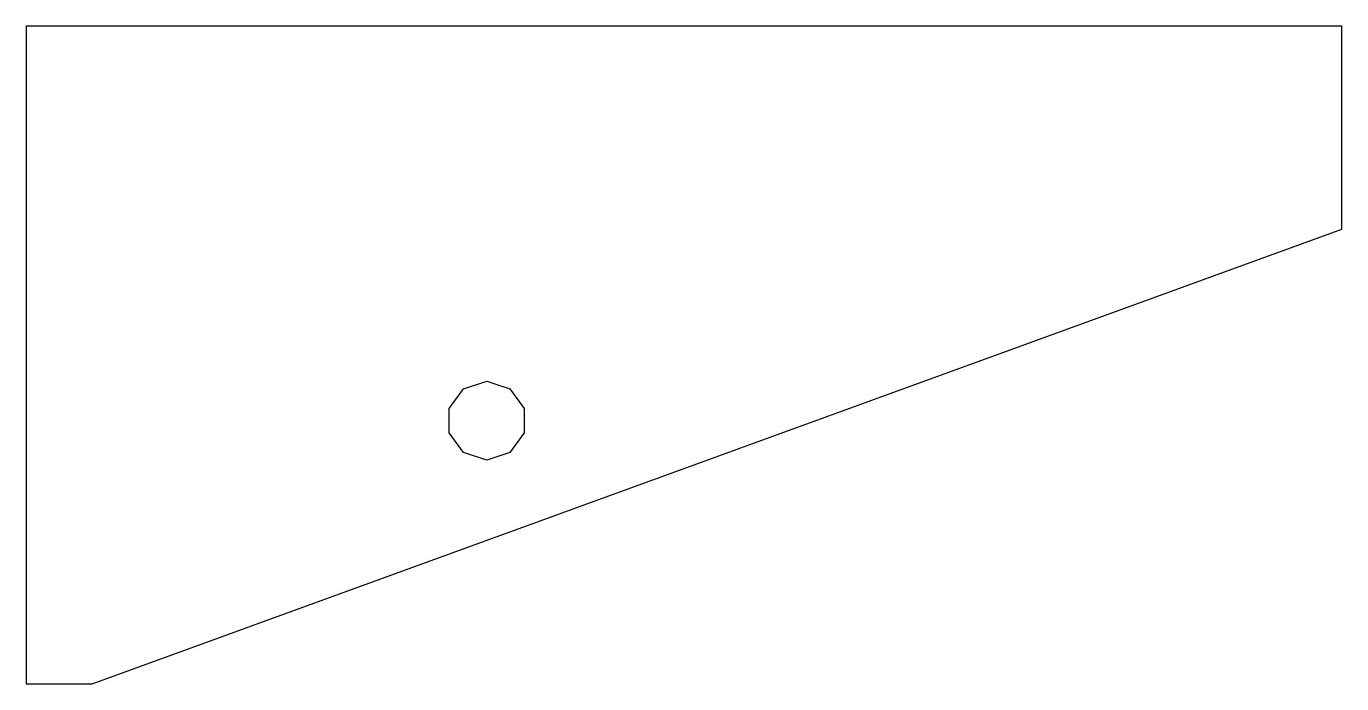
# Model space of a CAD drawing. Header units: metres. Extents: x 0 to 100, y -140 to -90.
import ezdxf

# ---------------------------------------------------------------- set-up
doc = ezdxf.new("R2010")
doc.units = ezdxf.units.M

msp = doc.modelspace()

# ---------------------------------------------------------------- linework, layer by layer
for p, q in [((100, -90), (0, -90)), ((0, -90), (0, -140)), ((100, -105.423), (100, -90)), ((5, -140), (100, -105.423)), ((33.2366, -117.573), (35, -117)), ((35, -117), (36.7634, -117.573)), ((32.1468, -119.073), (33.2366, -117.573)), ((36.7634, -117.573), (37.8532, -119.073)), ((32.1468, -120.927), (32.1468, -119.073)), ((37.8532, -119.073), (37.8532, -120.927)), ((33.2366, -122.427), (32.1468, -120.927)), ((37.8532, -120.927), (36.7634, -122.427)), ((35, -123), (33.2366, -122.427)), ((36.7634, -122.427), (35, -123)), ((0, -140), (5, -140))]:
    msp.add_line(p, q)

doc.saveas('drawing.dxf')
